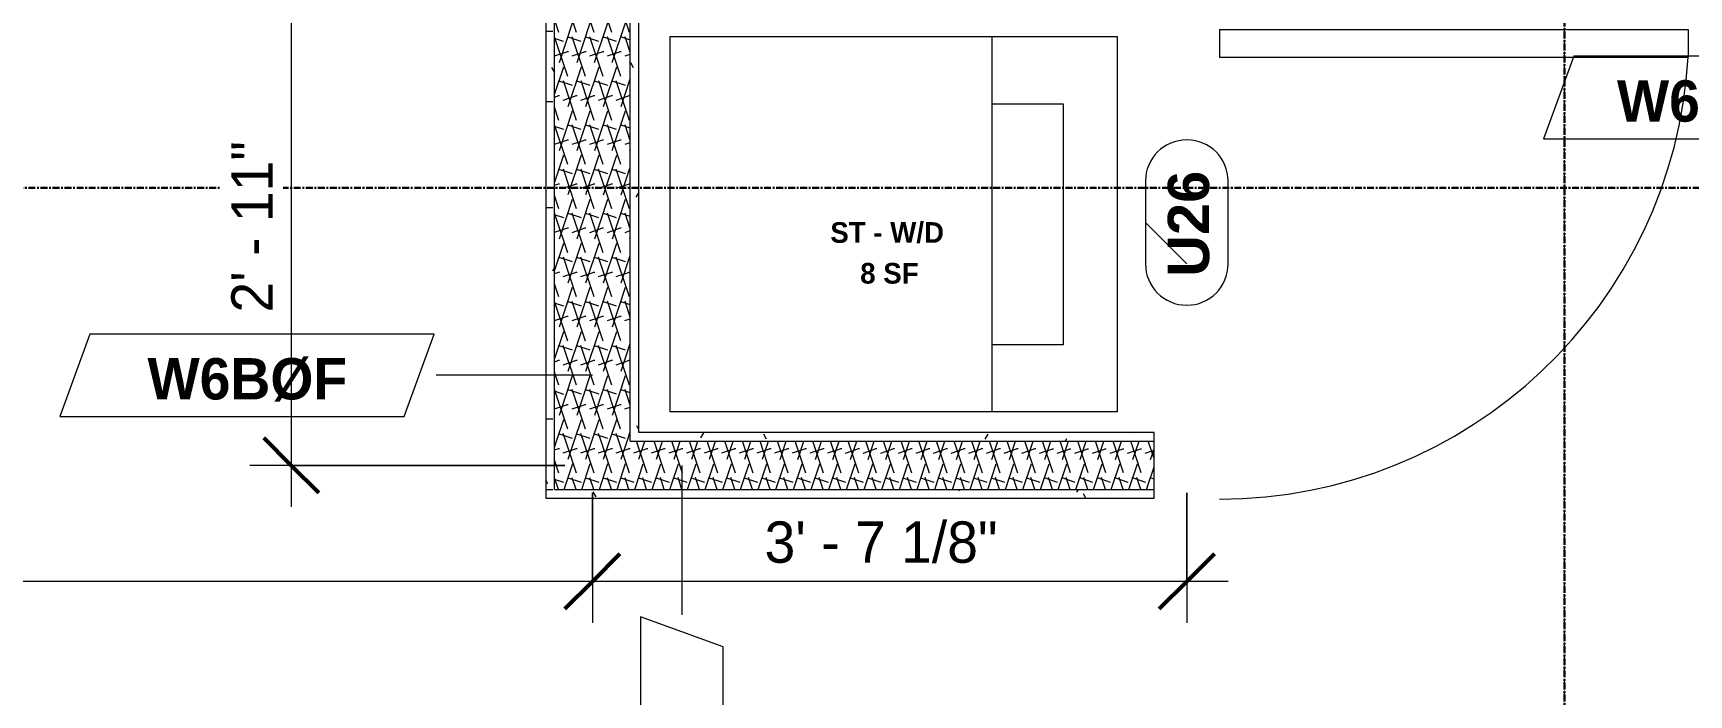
# Model space of a CAD drawing. Header units: inches. Extents: x -4058 to -1781, y 9814 to 12289.
# Drawn here: x -3265.4 to -3145.3, y 10130.4 to 10178.4 of the extents above; entities that cross this region are included whole.
import ezdxf

# ---------------------------------------------------------------- set-up
doc = ezdxf.new("R2010")
doc.units = ezdxf.units.IN
doc.header["$MEASUREMENT"] = 0
doc.linetypes.add('Grid Line 1_2_', pattern=[0.875, 0.5, -0.125, 0.125, -0.125])
doc.linetypes.add('Grid Line 1_2__2_', pattern=[0.875, 0.5, -0.125, 0.125, -0.125])
for name, color, linetype, lineweight in [('0-1', 7, 'Continuous', 5), ('A-ANNO-DIMS', 211, 'Continuous', 9), ('A-ANNO-DIMS-32', 211, 'Continuous', 9), ('A-AREA-IDEN', 2, 'Continuous', 9), ('A-DOOR-2', 31, 'Continuous', 9), ('A-DOOR-IDEN', 31, 'Continuous', 9), ('A-WALL-2', 113, 'Continuous', 9), ('A-WALL-IDEN', 211, 'Continuous', 9), ('A-WALL-PATT-1', 9, 'Continuous', 9), ('P-SANR-FIXT', 6, 'Continuous', 9), ('S-GRID-1', 1, 'Grid Line 1_2_', 9), ('S-GRID-2', 1, 'Grid Line 1_2__2_', 30)]:
    doc.layers.add(name, color=color, linetype=linetype, lineweight=lineweight)
doc.styles.add('Arial_B', font='arialbd.ttf', dxfattribs={"height": 3})
doc.styles.add('Century Gothic', font='ufonts.com_century-gothic.ttf', dxfattribs={"height": 3})
doc.styles.add('Century Gothic_B', font='GOTHICB.TTF', dxfattribs={"height": 3})
doc.styles.add('Century Gothic_B_1', font='GOTHICB.TTF', dxfattribs={"height": 1.5})
doc.dimstyles.new('THE_DIMENSION_STRING', dxfattribs={"dimscale": 12, "dimtxt": 3.132505, "dimasz": 0.333333, "dimexe": 0.25, "dimexo": 0.166667, "dimgap": 0.041667, "dimtad": 1, "dimdec": 4, "dimrnd": 0.0625, "dimzin": 3, "dimdsep": 46, "dimlunit": 4, "dimtxsty": 'Century Gothic', "dimblk1": 'OBLIQUE', "dimblk2": 'OBLIQUE', "dimsah": 1, "dimcen": 0.09, "dimdle": 0.25, "dimazin": 0, "dimtfac": 1, "dimtdec": 4, "dimtix": 1, "dimtmove": 0, "dimatfit": 3, "dimfxl": 1, "dimtvp": 1, "dimtfill": 1, "dimfrac": 2, "dimtolj": 1, "dimtzin": 0, "dimarcsym": 2})
doc.dimstyles.new('THE_DIMENSION_STRING_2', dxfattribs={"dimscale": 12, "dimtxt": 3.132505, "dimasz": 0.333333, "dimexe": 0.25, "dimexo": 0.166667, "dimgap": 0.041667, "dimtad": 1, "dimdec": 4, "dimrnd": 0.0625, "dimzin": 3, "dimdsep": 46, "dimlunit": 4, "dimtxsty": 'Century Gothic', "dimblk1": 'OBLIQUE', "dimblk2": 'OBLIQUE', "dimsah": 1, "dimcen": 0.09, "dimdle": 0.25, "dimazin": 0, "dimtfac": 1, "dimtdec": 4, "dimtix": 1, "dimtmove": 0, "dimatfit": 3, "dimfxl": 1, "dimtvp": 1, "dimtfill": 1, "dimfrac": 2, "dimtolj": 1, "dimtzin": 0, "dimarcsym": 2})
pattern_1 = [(0, (0, 0), (10.24, 2.56), [0.422, -7.258, 0.422, -7.258, -40.96]), (0, (0, 0), (10.24, 2.56), [-15.36, 0.422, -14.938, 0.422, -7.258, -17.92]), (0, (0, 0), (10.24, 2.56), [-38.4, 0.422, -4.698, 0.422, -12.378]), (120, (3.84, 1.28), (-7.33702503, 7.58810013), [0.422, -7.258, 0.422, -7.258, -40.96]), (120, (3.84, 1.28), (-7.33702503, 7.58810013), [-15.36, 0.422, -14.938, 0.422, -7.258, -17.92]), (120, (3.84, 1.28), (-7.33702503, 7.58810013), [-38.4, 0.422, -4.698, 0.422, -12.378]), (240, (5.12, 6.4), (-2.90297497, -10.14810013), [0.422, -7.258, 0.422, -7.258, -40.96]), (240, (5.12, 6.4), (-2.90297497, -10.14810013), [-15.36, 0.422, -14.938, 0.422, -7.258, -17.92]), (240, (5.12, 6.4), (-2.90297497, -10.14810013), [-38.4, 0.422, -4.698, 0.422, -12.378])]
pattern_2 = [(161.57, (0.16, 0.16), (-1.279773737, -0.000426766), [0, -9.107, 1.011, 0]), (18.43, (-0.16, 0.16), (-1.279773737, 0.000426766), [0, -9.107, 1.011, 0]), (108.43, (0.16, 0.16), (0.639452382, -3.199964008), [3.035, -7.083]), (71.57, (-0.16, 0.16), (0.639452382, 3.199964008), [3.035, -7.083])]

# ---------------------------------------------------------------- blocks, each defined once
blk = doc.blocks.new('CTR - 1st Phase - Shell_rvt-1-UNITS PLANS - 3RD FLOOR')
at = {"layer": 'S-GRID-1'}
for p, q in [((-3154.32, 9836.18), (-3154.32, 12273)), ((-1781.27, 10167.19), (-4041.78, 10167.19))]:
    blk.add_line(p, q, dxfattribs=at)
blk = doc.blocks.new('CTR - 1st Phase - Structure_rvt-1-UNITS PLANS - 3RD FLOOR')
at = {"layer": 'S-GRID-2'}
for p, q in [((-3154.32, 9814.03), (-3154.32, 12247.5)), ((-1781.27, 10167.19), (-4041.78, 10167.19))]:
    blk.add_line(p, q, dxfattribs=at)
blk = doc.blocks.new('SWING - SINGLE - FLUSH - SWING - OFFSET PIVOT - 34_ x 80_ - DRYWALL FRAME-3983854-UNITS PLANS - 3RD FLOOR')
at = {"layer": 'A-DOOR-2'}
for p, q in [((15, -2.37), (15, -36.38)), ((17, -2.37), (15, -2.37)), ((17, -2.37), (17, -36.38)), ((17, -36.38), (15, -36.38))]:
    blk.add_line(p, q, dxfattribs=at)
blk.add_arc((17, -2.37), 34.07, 180, 266.6343, dxfattribs=at)
blk = doc.blocks.new('Stacked Washer and Dryer - 26_x25_ - Private-1352637-UNITS PLANS - 3RD FLOOR')
at = {"layer": 'P-SANR-FIXT'}
for p, q in [((0, 13.625), (32.4375, 13.625)), ((0, 13.625), (0, -13.625)), ((23.34375, 13.625), (23.34375, -13.625)), ((32.4375, 13.625), (32.4375, -13.625)), ((23.34375, 8.75), (28.53125, 8.75)), ((28.53125, 8.75), (28.53125, -8.75)), ((28.53125, -8.75), (23.34375, -8.75)), ((32.4375, -13.625), (0, -13.625))]:
    blk.add_line(p, q, dxfattribs=at)
blk = doc.blocks.new('DIMBLOCK104-UNITS PLANS - 3RD FLOOR')
at = {"layer": 'A-ANNO-DIMS-32', "lineweight": 50}
for p, q in [((-3246.7, 10182.04), (-3248.7, 10184.04)), ((-3246.7, 10182.04), (-3244.7, 10180.04)), ((-3246.7, 10147.04), (-3248.7, 10149.04)), ((-3246.7, 10147.04), (-3244.7, 10145.04))]:
    blk.add_line(p, q, dxfattribs=at)
at = {"layer": 'A-ANNO-DIMS-32'}
for p, q in [((-3245.87, 10182.04), (-3249.7, 10182.04)), ((-3246.7, 10182.04), (-3246.7, 10144.04)), ((-3246.7, 10182.04), (-3245.87, 10182.04)), ((-3226.85, 10147.04), (-3249.7, 10147.04)), ((-3246.7, 10147.04), (-3226.85, 10147.04))]:
    blk.add_line(p, q, dxfattribs=at)
at = {"layer": 'A-ANNO-DIMS-32', "color": 0, "insert": (-3251.05, 10158.13), "char_height": 3, "width": 15.394, "attachment_point": 1, "rotation": 90, "line_spacing_factor": 0.984502, "style": 'Century Gothic', "bg_fill": 3, "box_fill_scale": 1.25, "bg_fill_color": 256, "bg_fill_true_color": 13158600, "bg_fill_transparency": 0}
blk.add_mtext('2\' - 11"', dxfattribs=at)
blk = doc.blocks.new('_Oblique')
at = {"color": 0, "linetype": 'ByBlock', "lineweight": -2}
blk.add_line((-0.5, -0.5), (0.5, 0.5), dxfattribs=at)
blk = doc.blocks.new('Wall Tag - Arch Wall-3956453-UNITS PLANS - 3RD FLOOR')
at = {"layer": 'A-WALL-IDEN'}
for p, q in [((-0.3561, 0.0937), (-0.4244, -0.0937)), ((0.4244, 0.0937), (-0.3561, 0.0937)), ((0.3561, -0.0937), (0.4244, 0.0937)), ((-0.4244, -0.0937), (0.3561, -0.0937))]:
    blk.add_line(p, q, dxfattribs=at)
blk = doc.blocks.new('Door Tag - Type Mark-2601225-UNITS PLANS - 3RD FLOOR')
at = {"layer": 'A-DOOR-IDEN'}
for p, q in [((0.09375, 0.09375), (-0.09375, 0.09375)), ((-0.09375, -0.09375), (0.09375, -0.09375))]:
    blk.add_line(p, q, dxfattribs=at)
for centre, start, end in [((-0.09375, 0), 90, 270), ((0.09375, 0), 270, 90)]:
    blk.add_arc(centre, 0.09375, start, end, dxfattribs=at)
blk = doc.blocks.new('DIMBLOCK372-UNITS PLANS - 3RD FLOOR')
at = {"layer": 'A-ANNO-DIMS-32'}
for p, q in [((-3224.85, 10145.04), (-3224.85, 10135.62)), ((-3224.85, 10138.62), (-3224.85, 10145.04)), ((-3181.72, 10145.04), (-3181.72, 10135.62)), ((-3181.72, 10138.62), (-3181.72, 10145.04)), ((-3178.72, 10138.62), (-3224.85, 10138.62))]:
    blk.add_line(p, q, dxfattribs=at)
at = {"layer": 'A-ANNO-DIMS-32', "lineweight": 50}
for p, q in [((-3224.85, 10138.62), (-3222.85, 10140.62)), ((-3181.72, 10138.62), (-3179.72, 10140.62)), ((-3224.85, 10138.62), (-3226.85, 10136.62)), ((-3181.72, 10138.62), (-3183.72, 10136.62))]:
    blk.add_line(p, q, dxfattribs=at)
at = {"layer": 'A-ANNO-DIMS-32', "color": 0, "insert": (-3212.36, 10142.97), "char_height": 3, "width": 21.7784, "attachment_point": 1, "line_spacing_factor": 0.984502, "style": 'Century Gothic', "bg_fill": 3, "box_fill_scale": 1.25, "bg_fill_color": 256, "bg_fill_true_color": 13158600, "bg_fill_transparency": 0}
blk.add_mtext('3\' - 7 1/8"', dxfattribs=at)
blk = doc.blocks.new('DIMBLOCK373-UNITS PLANS - 3RD FLOOR')
at = {"layer": 'A-ANNO-DIMS-32'}
for p, q in [((-3224.85, 10145.04), (-3224.85, 10135.62)), ((-3224.85, 10138.62), (-3224.85, 10145.04)), ((-3338.72, 10137.79), (-3338.72, 10141.62)), ((-3224.85, 10138.62), (-3341.72, 10138.62)), ((-3338.72, 10138.62), (-3338.72, 10137.79))]:
    blk.add_line(p, q, dxfattribs=at)
at = {"layer": 'A-ANNO-DIMS-32', "lineweight": 50}
for p, q in [((-3338.72, 10138.62), (-3336.72, 10140.62)), ((-3224.85, 10138.62), (-3222.85, 10140.62)), ((-3338.72, 10138.62), (-3340.72, 10136.62)), ((-3224.85, 10138.62), (-3226.85, 10136.62))]:
    blk.add_line(p, q, dxfattribs=at)
at = {"layer": 'A-ANNO-DIMS-32', "color": 0, "insert": (-3290.86, 10142.97), "char_height": 3, "width": 21.7784, "attachment_point": 1, "line_spacing_factor": 0.984502, "style": 'Century Gothic', "bg_fill": 3, "box_fill_scale": 1.25, "bg_fill_color": 256, "bg_fill_true_color": 13158600, "bg_fill_transparency": 0}
blk.add_mtext('9\' - 5 7/8"', dxfattribs=at)

msp = doc.modelspace()

# ---------------------------------------------------------------- hatches: boundary and pattern name
at = {"layer": 'A-WALL-PATT-1'}
h = msp.add_hatch(dxfattribs=at)
h.set_pattern_fill('FP_5', color=256, style=0, pattern_type=2)
h.set_pattern_definition(pattern_2)
h.paths.add_polyline_path([(-3222.09874, 10148.7894), (-3222.09874, 10180.2894), (-3227.59874, 10180.2894), (-3227.59874, 10148.7894)], flags=0)
h = msp.add_hatch(dxfattribs=at)
h.set_pattern_fill('FP_1', color=256, style=0, pattern_type=2)
h.set_pattern_definition(pattern_1)
h.paths.add_polyline_path([(-3222.09874, 10149.4144), (-3221.47374, 10149.4144), (-3221.47374, 10180.2894), (-3222.09874, 10180.2894), (-3222.09874, 10179.6644)], flags=0)
h = msp.add_hatch(dxfattribs=at)
h.set_pattern_fill('FP_1', color=256, style=0, pattern_type=2)
h.set_pattern_definition(pattern_1)
h.paths.add_polyline_path([(-3227.59874, 10145.2894), (-3227.59874, 10179.6644), (-3228.22374, 10179.6644), (-3228.22374, 10145.2894)], flags=0)
h = msp.add_hatch(dxfattribs=at)
h.set_pattern_fill('FP_1', color=256, style=0, pattern_type=2)
h.set_pattern_definition(pattern_1)
h.paths.add_polyline_path([(-3184.09874, 10148.7894), (-3184.09874, 10149.4144), (-3222.09874, 10149.4144), (-3222.09874, 10148.7894), (-3186.03077, 10148.7894)], flags=0)
h = msp.add_hatch(dxfattribs=at)
h.set_pattern_fill('FP_5', color=256, style=0, pattern_type=2)
h.set_pattern_definition(pattern_2)
h.paths.add_polyline_path([(-3184.09874, 10145.2894), (-3184.09874, 10148.7894), (-3227.59874, 10148.7894), (-3227.59874, 10145.2894), (-3186.03077, 10145.2894)], flags=0)
h = msp.add_hatch(dxfattribs=at)
h.set_pattern_fill('FP_1', color=256, style=0, pattern_type=2)
h.set_pattern_definition(pattern_1)
h.paths.add_polyline_path([(-3184.09874, 10144.6644), (-3184.09874, 10145.2894), (-3228.22374, 10145.2894), (-3228.22374, 10144.6644), (-3186.03077, 10144.6644)], flags=0)

# ---------------------------------------------------------------- linework, layer by layer
at = {"layer": 'A-DOOR-IDEN'}
msp.add_line((-3181.72374, 10161.6644), (-3184.72374, 10164.6644), dxfattribs=at)
at = {"layer": 'A-WALL-2'}
for p, q in [((-3227.59874, 10145.2894), (-3227.59874, 10180.2894)), ((-3222.09874, 10148.7894), (-3222.09874, 10180.2894)), ((-3228.22374, 10179.6644), (-3228.22374, 10144.6644)), ((-3221.47374, 10149.4144), (-3221.47374, 10179.6644)), ((-3184.09874, 10149.4144), (-3221.47374, 10149.4144)), ((-3184.09874, 10144.6644), (-3184.09874, 10149.4144)), ((-3222.09874, 10148.7894), (-3184.09874, 10148.7894)), ((-3228.22374, 10144.6644), (-3184.09874, 10144.6644)), ((-3227.59874, 10145.2894), (-3184.09874, 10145.2894))]:
    msp.add_line(p, q, dxfattribs=at)
at = {"layer": 'A-WALL-IDEN'}
msp.add_line((-3218.35391, 10147.0394), (-3218.35391, 10136.19624), dxfattribs=at)

# ---------------------------------------------------------------- block references
at = {"layer": '0-1'}
for name in ['CTR - 1st Phase - Shell_rvt-1-UNITS PLANS - 3RD FLOOR', 'CTR - 1st Phase - Structure_rvt-1-UNITS PLANS - 3RD FLOOR']:
    msp.add_blockref(name, (0, 0), dxfattribs=at)
at = {"layer": 'A-DOOR-2', "rotation": 90.0000000000227}
msp.add_blockref('SWING - SINGLE - FLUSH - SWING - OFFSET PIVOT - 34_ x 80_ - DRYWALL FRAME-3983854-UNITS PLANS - 3RD FLOOR', (-3181.72374, 10161.6644), dxfattribs=at)
at = {"layer": 'A-DOOR-IDEN', "xscale": 31.99999999999999, "yscale": 31.99999999999999, "zscale": 31.99999999999999, "rotation": 89.99999999999991}
msp.add_blockref('Door Tag - Type Mark-2601225-UNITS PLANS - 3RD FLOOR', (-3181.72374, 10164.6644), dxfattribs=at)
at = {"layer": 'A-WALL-IDEN', "xscale": 31.99999999999999, "yscale": 31.99999999999999, "zscale": 31.99999999999999}
msp.add_blockref('Wall Tag - Arch Wall-3956453-UNITS PLANS - 3RD FLOOR', (-3142.25076, 10173.7394), dxfattribs=at)
at = {"layer": 'A-WALL-IDEN', "xscale": 31.99999999999999, "yscale": 31.99999999999999, "zscale": 31.99999999999999, "rotation": 89.99999999999991}
msp.add_blockref('Wall Tag - Arch Wall-3956453-UNITS PLANS - 3RD FLOOR', (-3218.35391, 10122.46454), dxfattribs=at)
at = {"layer": 'P-SANR-FIXT'}
msp.add_blockref('Stacked Washer and Dryer - 26_x25_ - Private-1352637-UNITS PLANS - 3RD FLOOR', (-3219.22374, 10164.5394), dxfattribs=at)

# ---------------------------------------------------------------- texts
at = {"layer": 'A-AREA-IDEN', "char_height": 1.5, "attachment_point": 1, "style": 'Century Gothic_B_1'}
for s, insert, width in [('ST - W/D', (-3207.5872, 10164.69353), 9.696), ('8 SF', (-3205.42027, 10161.73183), 4.444)]:
    msp.add_mtext(s, dxfattribs=dict(at, insert=insert, width=width))
at = {"layer": 'A-DOOR-IDEN', "insert": (-3183.10359, 10160.73251), "char_height": 3, "width": 9.393, "attachment_point": 1, "rotation": 90, "style": 'Arial_B'}
msp.add_mtext('U26', dxfattribs=at)
at = {"layer": 'A-WALL-IDEN', "insert": (-3150.51235, 10174.98693), "char_height": 3, "width": 19.897, "attachment_point": 1, "style": 'Century Gothic_B'}
msp.add_mtext('W6Q.5D', dxfattribs=at)

# ---------------------------------------------------------------- next in the draw order: dimensions: what is measured, and where the dimension line sits
at = {"layer": 'A-ANNO-DIMS'}
dim = msp.add_linear_dim(base=(-3246.70122, 10147.0394), p1=(-3243.87279, 10182.0394), p2=(-3224.84874, 10147.0394), angle=90, dimstyle='THE_DIMENSION_STRING', override={"dimpost": '<>', "dimfxl": 39.836096}, dxfattribs=at)
dim.commit()
dim.dimension.update_dxf_attribs({"geometry": 'DIMBLOCK104-UNITS PLANS - 3RD FLOOR', "text_midpoint": (-3248.73895, 10164.5394)})

# ---------------------------------------------------------------- next in the draw order: linework, layer by layer
at = {"layer": 'A-WALL-IDEN'}
msp.add_line((-3224.84874, 10153.57449), (-3236.18273, 10153.57449), dxfattribs=at)

# ---------------------------------------------------------------- next in the draw order: block references
at = {"layer": 'A-WALL-IDEN', "xscale": 31.99999999999999, "yscale": 31.99999999999999, "zscale": 31.99999999999999}
msp.add_blockref('Wall Tag - Arch Wall-3956453-UNITS PLANS - 3RD FLOOR', (-3249.91443, 10153.57449), dxfattribs=at)

# ---------------------------------------------------------------- next in the draw order: texts
at = {"layer": 'A-WALL-IDEN', "insert": (-3257.13035, 10154.82203), "char_height": 3, "width": 17.372, "attachment_point": 1, "style": 'Century Gothic_B'}
msp.add_mtext('W6BØF', dxfattribs=at)

# ---------------------------------------------------------------- next in the draw order: dimensions: what is measured, and where the dimension line sits
at = {"layer": 'A-ANNO-DIMS'}
dim = msp.add_linear_dim(base=(-3224.84874, 10138.62249), p1=(-3181.72374, 10147.0394), p2=(-3224.84874, 10147.0394), angle=0, dimstyle='THE_DIMENSION_STRING_2', override={"dimpost": '<>', "dimfxl": 43.125}, dxfattribs=at)
dim.commit()
dim.dimension.update_dxf_attribs({"geometry": 'DIMBLOCK372-UNITS PLANS - 3RD FLOOR', "text_midpoint": (-3203.28624, 10140.86416)})

# ---------------------------------------------------------------- next in the draw order: dimensions: what is measured, and where the dimension line sits
dim = msp.add_linear_dim(base=(-3338.72374, 10138.62249), p1=(-3224.84874, 10147.0394), p2=(-3338.72374, 10135.79406), angle=0, dimstyle='THE_DIMENSION_STRING_2', override={"dimpost": '<>', "dimfxl": 114.4289}, dxfattribs=at)
dim.commit()
dim.dimension.update_dxf_attribs({"geometry": 'DIMBLOCK373-UNITS PLANS - 3RD FLOOR', "text_midpoint": (-3281.78624, 10140.86416)})

doc.saveas('drawing.dxf')
